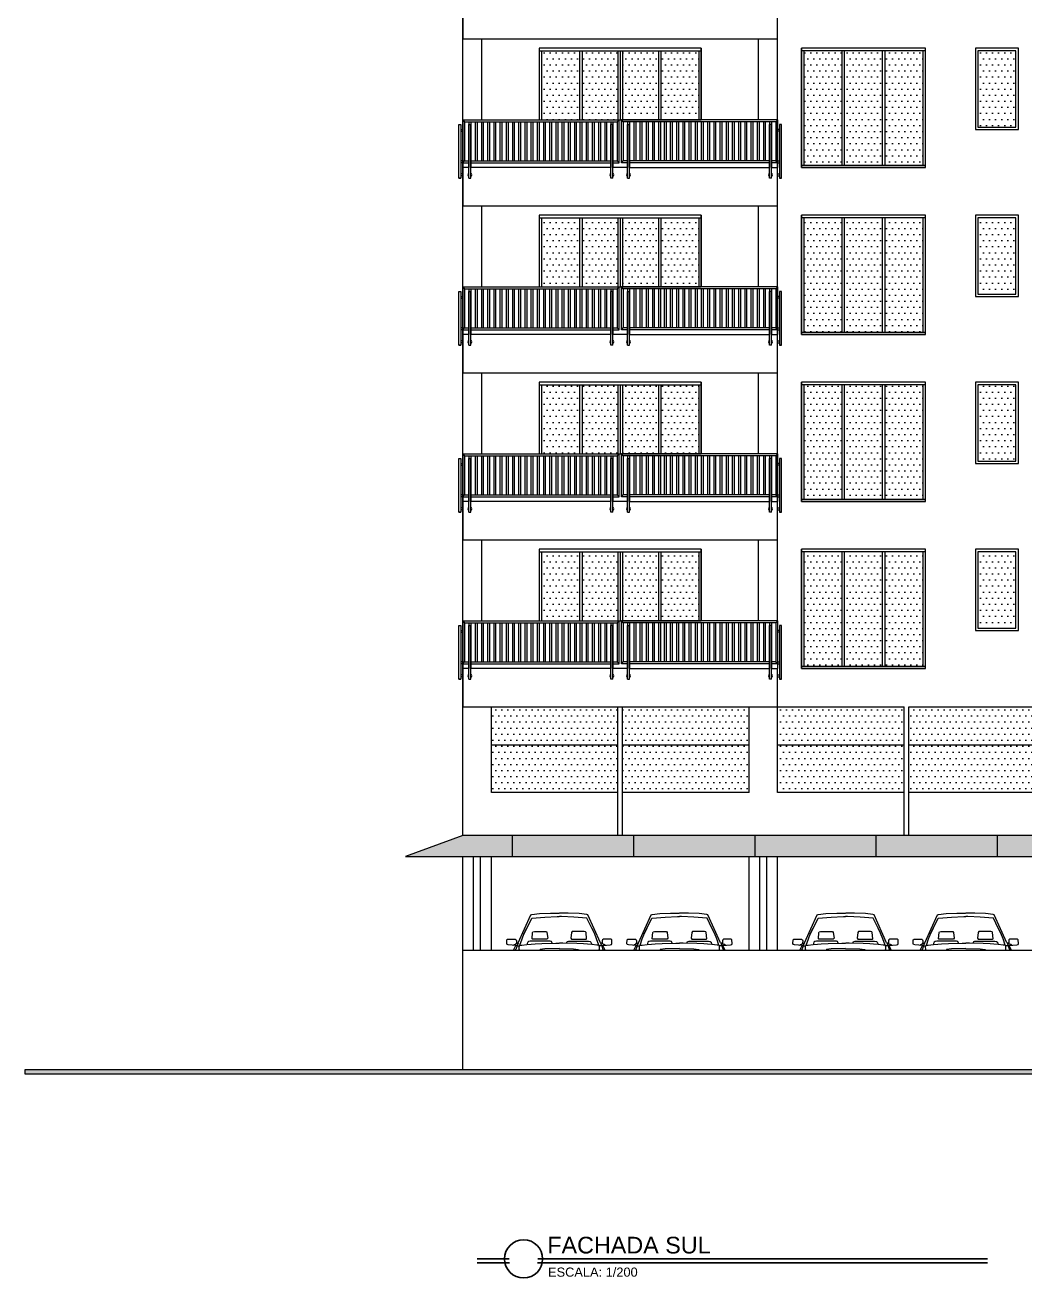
# Model space of a CAD drawing. Header units: millimetres. Extents: x -213 to 151, y -74 to 135.
# Drawn here: x 32.84 to 53.8, y 51.13 to 77.39 of the extents above; entities that cross this region are included whole.
import ezdxf

# ---------------------------------------------------------------- set-up
doc = ezdxf.new("R2010")
doc.units = ezdxf.units.MM
doc.header["$LTSCALE"] = 15
doc.styles.add('SANSSERIF', font='sas_____.pfb')
pattern_1 = [(0, (-363.56629, 104.23988), (0.0635, 0.127), [0, -0.127])]

# ---------------------------------------------------------------- blocks, each defined once
blk = doc.blocks.new('Carffs')
at = {"linetype": 'ByBlock', "lineweight": 9}
for p, q in [((296594, -79319), (296905, -78627)), ((296738, -79092), (296925, -78714)), ((296905, -78627), (296931, -78621)), ((296925, -78714), (297036, -78700)), ((296931, -78621), (297118, -78595)), ((297036, -78700), (297249, -78682)), ((297118, -78595), (297384, -78588)), ((297249, -78682), (297553, -78672)), ((297384, -78588), (297541, -78585)), ((297541, -78585), (297599, -78585)), ((297553, -78672), (297602, -78672)), ((297654, -78672), (297604, -78672)), ((297666, -78585), (297607, -78585)), ((297958, -78682), (297654, -78672)), ((297823, -78588), (297666, -78585)), ((298089, -78595), (297823, -78588)), ((298171, -78700), (297958, -78682)), ((298276, -78621), (298089, -78595)), ((298282, -78714), (298171, -78700)), ((298302, -78627), (298276, -78621)), ((298402, -78956), (298282, -78714)), ((298613, -79319), (298302, -78627)), ((296688, -79217), (296742, -79082)), ((296742, -79082), (296805, -78956)), ((296933, -79216), (296947, -79062)), ((296947, -79062), (296956, -79043)), ((296956, -79043), (296989, -79035)), ((296989, -79035), (297249, -79035)), ((297249, -79035), (297284, -79038)), ((297284, -79038), (297299, -79060)), ((297299, -79060), (297318, -79206)), ((297907, -79060), (297889, -79206)), ((297923, -79038), (297907, -79060)), ((297957, -79035), (297923, -79038)), ((298218, -79035), (297957, -79035)), ((298251, -79043), (298218, -79035)), ((298260, -79062), (298251, -79043)), ((298274, -79216), (298260, -79062)), ((298465, -79082), (298402, -78956)), ((298519, -79217), (298465, -79082)), ((296309, -79337), (296313, -79241)), ((296319, -79359), (296309, -79337)), ((296313, -79241), (296332, -79228)), ((296349, -79370), (296319, -79359)), ((296332, -79228), (296519, -79227)), ((296447, -79377), (296349, -79370)), ((296535, -79383), (296447, -79377)), ((296469, -79376), (296497, -79355)), ((296479, -79499), (296535, -79383)), ((296497, -79355), (296525, -79355)), ((296538, -79463), (296512, -79499)), ((296519, -79227), (296541, -79239)), ((296525, -79355), (296545, -79326)), ((296563, -79386), (296537, -79384)), ((296560, -79393), (296538, -79463)), ((296541, -79239), (296548, -79269)), ((296548, -79269), (296547, -79324)), ((296547, -79324), (296588, -79324)), ((296588, -79324), (296563, -79386)), ((296566, -79387), (296618, -79388)), ((296616, -79414), (296620, -79392)), ((296618, -79479), (296616, -79414)), ((296630, -79502), (296618, -79479)), ((296620, -79392), (296635, -79375)), ((296634, -79372), (296688, -79217)), ((296635, -79375), (296681, -79372)), ((296681, -79372), (296805, -79359)), ((296805, -79359), (296914, -79350)), ((296825, -79303), (296813, -79336)), ((296813, -79336), (296813, -79353)), ((296846, -79283), (296825, -79303)), ((296889, -79274), (296846, -79283)), ((297377, -79274), (296889, -79274)), ((296914, -79350), (297006, -79341)), ((296944, -79230), (296933, -79216)), ((297300, -79230), (296944, -79230)), ((297006, -79341), (297175, -79331)), ((297251, -79463), (297130, -79479)), ((297175, -79331), (297514, -79323)), ((297604, -79460), (297251, -79463)), ((297318, -79206), (297300, -79230)), ((297407, -79288), (297377, -79274)), ((297424, -79323), (297407, -79288)), ((297514, -79323), (297601, -79323)), ((297603, -79460), (297956, -79463)), ((297692, -79323), (297605, -79323)), ((298032, -79331), (297692, -79323)), ((297782, -79323), (297800, -79288)), ((297800, -79288), (297829, -79274)), ((297829, -79274), (298318, -79274)), ((297889, -79206), (297906, -79230)), ((297906, -79230), (298263, -79230)), ((297956, -79463), (298076, -79479)), ((298200, -79341), (298032, -79331)), ((298293, -79350), (298200, -79341)), ((298263, -79230), (298274, -79216)), ((298402, -79359), (298293, -79350)), ((298318, -79274), (298361, -79283)), ((298361, -79283), (298381, -79303)), ((298381, -79303), (298394, -79336)), ((298394, -79336), (298394, -79353)), ((298526, -79372), (298402, -79359)), ((298573, -79372), (298519, -79217)), ((298572, -79375), (298526, -79372)), ((298587, -79392), (298572, -79375)), ((298576, -79502), (298589, -79479)), ((298591, -79414), (298587, -79392)), ((298641, -79387), (298589, -79388)), ((298589, -79479), (298591, -79414)), ((298660, -79324), (298618, -79324)), ((298618, -79324), (298644, -79386)), ((298644, -79386), (298669, -79384)), ((298647, -79393), (298669, -79463)), ((298666, -79239), (298659, -79269)), ((298659, -79269), (298660, -79324)), ((298682, -79355), (298662, -79326)), ((298688, -79227), (298666, -79239)), ((298669, -79463), (298695, -79499)), ((298671, -79383), (298760, -79377)), ((298728, -79499), (298671, -79383)), ((298710, -79355), (298682, -79355)), ((298875, -79228), (298688, -79227)), ((298738, -79376), (298710, -79355)), ((298760, -79377), (298858, -79370)), ((298858, -79370), (298888, -79359)), ((298893, -79241), (298875, -79228)), ((298888, -79359), (298898, -79337)), ((298898, -79337), (298893, -79241))]:
    blk.add_line(p, q, dxfattribs=at)
at = {"linetype": 'Continuous', "lineweight": 13}
for points in [[(297131, -79479), (297127, -79499)], [(298076, -79479), (298080, -79499)]]:
    blk.add_lwpolyline(points, dxfattribs=at)
blk = doc.blocks.new('handrail')
at = {"linetype": 'Continuous', "lineweight": 13}
for points in [[(280815, -69240), (280855, -69240)], [(280895, -69140), (284170, -69140)], [(280895, -69140), (280895, -70140)], [(280895, -69140), (280935, -69180)], [(280935, -69180), (284130, -69180)], [(280935, -69180), (280935, -70000)], [(281025, -69180), (281025, -70140)], [(281025, -70365), (281025, -69240)], [(281025, -69240), (281065, -69240)], [(281065, -69180), (281065, -70140)], [(281065, -70365), (281065, -69240)], [(281155, -69180), (281155, -70000)], [(281195, -69180), (281195, -70000)], [(281285, -69180), (281285, -70000)], [(281325, -69180), (281325, -70000)], [(281415, -69180), (281415, -70000)], [(281455, -69180), (281455, -70000)], [(281545, -69180), (281545, -70000)], [(281585, -69180), (281585, -70000)], [(281675, -69180), (281675, -70000)], [(281715, -69180), (281715, -70000)], [(281805, -69180), (281805, -70000)], [(281845, -69180), (281845, -70000)], [(281935, -69180), (281935, -70000)], [(281975, -69180), (281975, -70000)], [(282065, -69180), (282065, -70000)], [(282105, -69180), (282105, -70000)], [(282195, -69180), (282195, -70000)], [(282235, -69180), (282235, -70000)], [(282325, -69180), (282325, -70000)], [(282365, -69180), (282365, -70000)], [(282455, -69180), (282455, -70000)], [(282495, -69180), (282495, -70000)], [(282585, -69180), (282585, -70000)], [(282625, -69180), (282625, -70000)], [(282715, -69180), (282715, -70000)], [(282755, -69180), (282755, -70000)], [(282845, -69180), (282845, -70000)], [(282885, -69180), (282885, -70000)], [(282975, -69180), (282975, -70000)], [(283015, -69180), (283015, -70000)], [(283105, -69180), (283105, -70000)], [(283145, -69180), (283145, -70000)], [(283235, -69180), (283235, -70000)], [(283275, -69180), (283275, -70000)], [(283350, -69180), (283350, -70000)], [(283390, -69180), (283390, -70000)], [(283480, -69180), (283480, -70000)], [(283520, -69180), (283520, -70000)], [(283610, -69180), (283610, -70000)], [(283650, -69180), (283650, -70000)], [(283740, -69180), (283740, -70000)], [(283780, -69180), (283780, -70000)], [(283870, -69180), (283870, -70000)], [(283910, -69180), (283910, -70000)], [(284000, -69180), (284000, -70140)], [(284000, -70365), (284000, -69240)], [(284040, -69240), (284000, -69240)], [(284040, -70040), (284170, -70040), (284170, -69140)], [(284040, -69180), (284040, -70140)], [(284040, -70365), (284040, -69240)], [(284130, -69180), (284170, -69140)], [(284130, -69180), (284130, -70000)], [(287495, -69140), (284220, -69140)], [(284260, -69180), (284220, -69140)], [(284350, -70040), (284220, -70040), (284220, -69140)], [(287455, -69180), (284260, -69180)], [(284260, -69180), (284260, -70000)], [(284350, -69180), (284350, -70140)], [(284350, -70365), (284350, -69240)], [(284350, -69240), (284390, -69240)], [(284390, -69180), (284390, -70140)], [(284390, -70365), (284390, -69240)], [(284480, -69180), (284480, -70000)], [(284520, -69180), (284520, -70000)], [(284610, -69180), (284610, -70000)], [(284650, -69180), (284650, -70000)], [(284740, -69180), (284740, -70000)], [(284780, -69180), (284780, -70000)], [(284870, -69180), (284870, -70000)], [(284910, -69180), (284910, -70000)], [(285000, -69180), (285000, -70000)], [(285040, -69180), (285040, -70000)], [(285115, -69180), (285115, -70000)], [(285155, -69180), (285155, -70000)], [(285245, -69180), (285245, -70000)], [(285285, -69180), (285285, -70000)], [(285375, -69180), (285375, -70000)], [(285415, -69180), (285415, -70000)], [(285505, -69180), (285505, -70000)], [(285545, -69180), (285545, -70000)], [(285635, -69180), (285635, -70000)], [(285675, -69180), (285675, -70000)], [(285765, -69180), (285765, -70000)], [(285805, -69180), (285805, -70000)], [(285895, -69180), (285895, -70000)], [(285935, -69180), (285935, -70000)], [(286025, -69180), (286025, -70000)], [(286065, -69180), (286065, -70000)], [(286155, -69180), (286155, -70000)], [(286195, -69180), (286195, -70000)], [(286285, -69180), (286285, -70000)], [(286325, -69180), (286325, -70000)], [(286415, -69180), (286415, -70000)], [(286455, -69180), (286455, -70000)], [(286545, -69180), (286545, -70000)], [(286585, -69180), (286585, -70000)], [(286675, -69180), (286675, -70000)], [(286715, -69180), (286715, -70000)], [(286805, -69180), (286805, -70000)], [(286845, -69180), (286845, -70000)], [(286935, -69180), (286935, -70000)], [(286975, -69180), (286975, -70000)], [(287065, -69180), (287065, -70000)], [(287105, -69180), (287105, -70000)], [(287195, -69180), (287195, -70000)], [(287235, -69180), (287235, -70000)], [(287325, -69180), (287325, -70140)], [(287325, -70365), (287325, -69240)], [(287365, -69240), (287325, -69240)], [(287365, -69180), (287365, -70140)], [(287365, -70365), (287365, -69240)], [(287495, -69140), (287455, -69180)], [(287455, -69180), (287455, -70000)], [(287495, -69140), (287495, -70140)], [(287575, -69240), (287535, -69240)], [(280855, -69340), (280895, -69340)], [(280855, -69380), (280895, -69380)], [(287535, -69340), (287495, -69340)], [(287535, -69380), (287495, -69380)], [(280895, -70000), (280855, -70000)], [(280895, -70040), (280855, -70040)], [(280895, -70040), (280935, -70000)], [(280895, -70040), (281025, -70040)], [(280935, -70000), (281025, -70000)], [(281065, -70000), (284000, -70000)], [(281065, -70040), (284000, -70040)], [(284040, -70000), (284130, -70000)], [(284170, -70040), (284130, -70000)], [(284220, -70040), (284260, -70000)], [(284350, -70000), (284260, -70000)], [(287325, -70000), (284390, -70000)], [(287325, -70040), (284390, -70040)], [(287455, -70000), (287365, -70000)], [(287495, -70040), (287365, -70040)], [(287495, -70040), (287455, -70000)], [(287495, -70000), (287535, -70000)], [(287495, -70040), (287535, -70040)], [(280815, -70365), (280855, -70365)], [(280895, -70270), (280855, -70270)], [(280895, -70310), (280855, -70310)], [(281025, -70140), (280895, -70140)], [(281025, -70365), (281065, -70365)], [(284000, -70140), (281065, -70140)], [(284040, -70365), (284000, -70365)], [(284350, -70140), (284040, -70140)], [(284350, -70365), (284390, -70365)], [(284390, -70140), (287325, -70140)], [(287365, -70365), (287325, -70365)], [(287365, -70140), (287495, -70140)], [(287495, -70270), (287535, -70270)], [(287495, -70310), (287535, -70310)], [(287575, -70365), (287535, -70365)]]:
    blk.add_lwpolyline(points, dxfattribs=at)
for points in [[(280815, -69240), (280855, -69240), (280855, -70365), (280815, -70365)], [(287575, -69240), (287535, -69240), (287535, -70365), (287575, -70365)]]:
    blk.add_lwpolyline(points, close=True, dxfattribs=at)
for centre, start, end in [((281045, -70290), 120, 240), ((281045, -70290), 300, 60), ((284020, -70290), 120, 240), ((284020, -70290), 300, 60), ((284370, -70290), 120, 240), ((284370, -70290), 300, 60), ((287345, -70290), 120, 240), ((287345, -70290), 300, 60)]:
    blk.add_arc(centre, 40, start, end, dxfattribs=at)
blk = doc.blocks.new('01')
at = {"color": 1, "lineweight": -3}
for p, q in [((759112, -50321), (759788, -50321)), ((759796, -50401), (759112, -50401)), ((769811, -50401), (760379, -50401)), ((769811, -50321), (760388, -50321))]:
    blk.add_line(p, q, dxfattribs=at)
blk.add_circle((760088, -50321), 400, dxfattribs=at)

msp = doc.modelspace()

# ---------------------------------------------------------------- hatches: boundary and pattern name
at = {"linetype": 'Continuous', "lineweight": 13}
h = msp.add_hatch(dxfattribs=at)
h.set_pattern_fill('DOTS', color=153, scale=0.08)
h.set_pattern_definition(pattern_1)
h.paths.add_polyline_path([(44.466, 76.851), (43.666, 76.851), (43.666, 75.401), (44.466, 75.401)])
h.paths.add_polyline_path([(45.266, 76.851), (44.516, 76.851), (44.516, 75.401), (45.266, 75.401)])
h.paths.add_polyline_path([(46.116, 76.851), (45.366, 76.851), (45.366, 75.401), (46.116, 75.401)])
h.paths.add_polyline_path([(46.966, 76.851), (46.166, 76.851), (46.166, 75.401), (46.966, 75.401)])
h = msp.add_hatch(dxfattribs=at)
h.set_pattern_fill('DOTS', color=153, scale=0.08)
h.set_pattern_definition(pattern_1)
h.paths.add_polyline_path([(49.966, 76.851), (49.166, 76.851), (49.166, 74.451), (49.966, 74.451)])
h.paths.add_polyline_path([(50.816, 76.851), (50.016, 76.851), (50.016, 74.451), (50.816, 74.451)])
h.paths.add_polyline_path([(51.666, 76.851), (50.866, 76.851), (50.866, 74.451), (51.666, 74.451)])
h = msp.add_hatch(dxfattribs=at)
h.set_pattern_fill('DOTS', color=153, scale=0.08)
h.set_pattern_definition(pattern_1)
h.paths.add_polyline_path([(53.611, 75.251), (53.611, 76.851), (52.811, 76.851), (52.811, 75.251)])
h = msp.add_hatch(dxfattribs=at)
h.set_pattern_fill('DOTS', color=153, scale=0.08)
h.set_pattern_definition(pattern_1)
h.paths.add_polyline_path([(44.466, 73.351), (43.666, 73.351), (43.666, 71.901), (44.466, 71.901)])
h.paths.add_polyline_path([(45.266, 73.351), (44.516, 73.351), (44.516, 71.901), (45.266, 71.901)])
h.paths.add_polyline_path([(46.116, 73.351), (45.366, 73.351), (45.366, 71.901), (46.116, 71.901)])
h.paths.add_polyline_path([(46.966, 73.351), (46.166, 73.351), (46.166, 71.901), (46.966, 71.901)])
h = msp.add_hatch(dxfattribs=at)
h.set_pattern_fill('DOTS', color=153, scale=0.08)
h.set_pattern_definition(pattern_1)
h.paths.add_polyline_path([(49.966, 73.351), (49.166, 73.351), (49.166, 70.951), (49.966, 70.951)])
h.paths.add_polyline_path([(50.816, 73.351), (50.016, 73.351), (50.016, 70.951), (50.816, 70.951)])
h.paths.add_polyline_path([(51.666, 73.351), (50.866, 73.351), (50.866, 70.951), (51.666, 70.951)])
h = msp.add_hatch(dxfattribs=at)
h.set_pattern_fill('DOTS', color=153, scale=0.08)
h.set_pattern_definition(pattern_1)
h.paths.add_polyline_path([(53.611, 71.751), (53.611, 73.351), (52.811, 73.351), (52.811, 71.751)])
h = msp.add_hatch(dxfattribs=at)
h.set_pattern_fill('DOTS', color=153, scale=0.08)
h.set_pattern_definition(pattern_1)
h.paths.add_polyline_path([(44.466, 69.851), (43.666, 69.851), (43.666, 68.401), (44.466, 68.401)])
h.paths.add_polyline_path([(45.266, 69.851), (44.516, 69.851), (44.516, 68.401), (45.266, 68.401)])
h.paths.add_polyline_path([(46.116, 69.851), (45.366, 69.851), (45.366, 68.401), (46.116, 68.401)])
h.paths.add_polyline_path([(46.966, 69.851), (46.166, 69.851), (46.166, 68.401), (46.966, 68.401)])
h = msp.add_hatch(dxfattribs=at)
h.set_pattern_fill('DOTS', color=153, scale=0.08)
h.set_pattern_definition(pattern_1)
h.paths.add_polyline_path([(49.966, 69.851), (49.166, 69.851), (49.166, 67.451), (49.966, 67.451)])
h.paths.add_polyline_path([(50.816, 69.851), (50.016, 69.851), (50.016, 67.451), (50.816, 67.451)])
h.paths.add_polyline_path([(51.666, 69.851), (50.866, 69.851), (50.866, 67.451), (51.666, 67.451)])
h = msp.add_hatch(dxfattribs=at)
h.set_pattern_fill('DOTS', color=153, scale=0.08)
h.set_pattern_definition(pattern_1)
h.paths.add_polyline_path([(53.611, 68.251), (53.611, 69.851), (52.811, 69.851), (52.811, 68.251)])
h = msp.add_hatch(dxfattribs=at)
h.set_pattern_fill('DOTS', color=153, scale=0.08)
h.set_pattern_definition(pattern_1)
h.paths.add_polyline_path([(44.466, 66.351), (43.666, 66.351), (43.666, 64.901), (44.466, 64.901)])
h.paths.add_polyline_path([(45.266, 66.351), (44.516, 66.351), (44.516, 64.901), (45.266, 64.901)])
h.paths.add_polyline_path([(46.116, 66.351), (45.366, 66.351), (45.366, 64.901), (46.116, 64.901)])
h.paths.add_polyline_path([(46.966, 66.351), (46.166, 66.351), (46.166, 64.901), (46.966, 64.901)])
h = msp.add_hatch(dxfattribs=at)
h.set_pattern_fill('DOTS', color=153, scale=0.08)
h.set_pattern_definition(pattern_1)
h.paths.add_polyline_path([(49.966, 66.351), (49.166, 66.351), (49.166, 63.951), (49.966, 63.951)])
h.paths.add_polyline_path([(50.816, 66.351), (50.016, 66.351), (50.016, 63.951), (50.816, 63.951)])
h.paths.add_polyline_path([(51.666, 66.351), (50.866, 66.351), (50.866, 63.951), (51.666, 63.951)])
h = msp.add_hatch(dxfattribs=at)
h.set_pattern_fill('DOTS', color=153, scale=0.08)
h.set_pattern_definition(pattern_1)
h.paths.add_polyline_path([(53.611, 64.751), (53.611, 66.351), (52.811, 66.351), (52.811, 64.751)])
h = msp.add_hatch(dxfattribs=at)
h.set_pattern_fill('DOTS', color=153, scale=0.08)
h.set_pattern_definition([(0, (-363.56629, 107.73988), (0.0635, 0.127), [0, -0.127])])
h.paths.add_polyline_path([(51.266, 61.301), (51.266, 63.101), (48.616, 63.101), (48.616, 61.301)])
h.paths.add_polyline_path([(51.366, 63.101), (51.366, 61.301), (54.016, 61.301), (54.016, 63.101)])
h.paths.add_polyline_path([(45.266, 61.301), (45.266, 63.101), (42.616, 63.101), (42.616, 61.301)])
h.paths.add_polyline_path([(45.366, 63.101), (45.366, 61.301), (48.016, 61.301), (48.016, 63.101)])
h = msp.add_hatch(dxfattribs=at)
h.set_pattern_fill('ANSI31', color=4, scale=0.8, angle=45)
h.set_pattern_definition([(90, (-238.8794, 137.5405), (-2.54, 2e-16), [])])
h.paths.add_polyline_path([(73.616, 60.401), (42.016, 60.401), (40.816, 59.96), (76.116, 59.96)])
h = msp.add_hatch(dxfattribs=at)
h.set_pattern_fill('GLASS', color=4, scale=0.5, pattern_type=2)
h.set_pattern_definition([(60, (-238.87944, 137.5655), (-0.374989, 0.2165), [0.14, -0.36]), (60, (-238.81944, 137.5905), (-0.374989, 0.2165), [0.06, -0.44]), (60, (-238.87944, 137.5905), (-0.374989, 0.2165), [0.1, -0.4]), (60, (-238.84944, 137.5655), (-0.374989, 0.2165), [0.125, -0.375]), (60, (-238.87944, 137.5405), (-0.374989, 0.2165), [0.2, -0.3]), (60, (-238.87944, 137.6155), (-0.374989, 0.2165), [0.05, -0.45])])
h.paths.add_polyline_path([(40.816, 59.96), (76.116, 59.96), (73.616, 60.401), (42.016, 60.401)])
h = msp.add_hatch(color=256, dxfattribs=at)
h.dxf.hatch_style = 1
h.paths.add_polyline_path([(32.843, 55.501), (82.788, 55.501), (82.788, 55.401), (32.843, 55.401)])

# ---------------------------------------------------------------- linework, layer by layer
for p, q in [((48.616, 64.901), (48.616, 98.101)), ((42.016, 74.401), (42.016, 77.901)), ((42.416, 75.401), (42.416, 77.101)), ((48.216, 75.401), (48.216, 77.101)), ((49.116, 74.401), (49.116, 76.901)), ((51.716, 76.851), (49.116, 76.851)), ((49.166, 76.851), (49.166, 74.451)), ((49.966, 74.451), (49.966, 76.851)), ((50.016, 74.451), (50.016, 76.851)), ((50.816, 74.451), (50.816, 76.851)), ((50.866, 74.451), (50.866, 76.851)), ((51.666, 74.451), (51.666, 76.851)), ((42.016, 70.901), (42.016, 74.401)), ((49.116, 74.451), (51.716, 74.451)), ((51.716, 74.401), (49.116, 74.401)), ((42.416, 71.901), (42.416, 73.601)), ((48.216, 71.901), (48.216, 73.601)), ((49.116, 70.901), (49.116, 73.401)), ((51.716, 73.351), (49.116, 73.351)), ((49.166, 73.351), (49.166, 70.951)), ((49.966, 70.951), (49.966, 73.351)), ((50.016, 70.951), (50.016, 73.351)), ((50.816, 70.951), (50.816, 73.351)), ((50.866, 70.951), (50.866, 73.351)), ((51.666, 70.951), (51.666, 73.351)), ((42.016, 67.401), (42.016, 70.901)), ((49.116, 70.951), (51.716, 70.951)), ((51.716, 70.901), (49.116, 70.901)), ((42.416, 68.401), (42.416, 70.101)), ((48.216, 68.401), (48.216, 70.101)), ((49.116, 67.401), (49.116, 69.901)), ((51.716, 69.851), (49.116, 69.851)), ((49.166, 69.851), (49.166, 67.451)), ((49.966, 67.451), (49.966, 69.851)), ((50.016, 67.451), (50.016, 69.851)), ((50.816, 67.451), (50.816, 69.851)), ((50.866, 67.451), (50.866, 69.851)), ((51.666, 67.451), (51.666, 69.851)), ((42.016, 63.901), (42.016, 67.401)), ((49.116, 67.451), (51.716, 67.451)), ((51.716, 67.401), (49.116, 67.401)), ((42.416, 64.901), (42.416, 66.601)), ((48.216, 64.901), (48.216, 66.601)), ((49.116, 63.901), (49.116, 66.401)), ((51.716, 66.351), (49.116, 66.351)), ((49.166, 66.351), (49.166, 63.951)), ((49.966, 63.951), (49.966, 66.351)), ((50.016, 63.951), (50.016, 66.351)), ((50.816, 63.951), (50.816, 66.351)), ((50.866, 63.951), (50.866, 66.351)), ((51.666, 63.951), (51.666, 66.351)), ((42.016, 63.601), (42.016, 63.901)), ((49.116, 63.951), (51.716, 63.951)), ((51.716, 63.901), (49.116, 63.901)), ((42.016, 60.401), (42.016, 63.68)), ((48.616, 61.301), (48.616, 63.301)), ((42.616, 61.301), (42.616, 63.101)), ((42.616, 63.101), (45.266, 63.101)), ((45.366, 63.101), (48.016, 63.101)), ((48.016, 61.301), (48.016, 63.101)), ((48.616, 63.101), (51.266, 63.101)), ((51.366, 63.101), (54.016, 63.101)), ((42.016, 55.501), (42.016, 59.96)), ((42.616, 58.001), (42.616, 59.96)), ((48.016, 58.001), (48.016, 59.96)), ((48.616, 58.001), (48.616, 59.96)), ((42.016, 58.001), (54.616, 58.001))]:
    msp.add_line(p, q, dxfattribs=at)
at = {"linetype": 'Continuous', "lineweight": 9}
for p, q in [((43.666, 76.851), (43.666, 75.401)), ((44.466, 76.851), (44.466, 75.401)), ((44.516, 76.851), (44.516, 75.401)), ((45.266, 76.851), (45.266, 75.401)), ((45.316, 76.851), (45.316, 75.401)), ((45.366, 76.851), (45.366, 75.401)), ((46.116, 76.851), (46.116, 75.401)), ((46.166, 76.851), (46.166, 75.401)), ((46.966, 76.851), (46.966, 75.401)), ((47.016, 76.901), (47.016, 75.401)), ((43.666, 73.351), (43.666, 71.901)), ((44.466, 73.351), (44.466, 71.901)), ((44.516, 73.351), (44.516, 71.901)), ((45.266, 73.351), (45.266, 71.901)), ((45.316, 73.351), (45.316, 71.901)), ((45.366, 73.351), (45.366, 71.901)), ((46.116, 73.351), (46.116, 71.901)), ((46.166, 73.351), (46.166, 71.901)), ((46.966, 73.351), (46.966, 71.901)), ((47.016, 73.401), (47.016, 71.901)), ((43.666, 69.851), (43.666, 68.401)), ((44.466, 69.851), (44.466, 68.401)), ((44.516, 69.851), (44.516, 68.401)), ((45.266, 69.851), (45.266, 68.401)), ((45.316, 69.851), (45.316, 68.401)), ((45.366, 69.851), (45.366, 68.401)), ((46.116, 69.851), (46.116, 68.401)), ((46.166, 69.851), (46.166, 68.401)), ((46.966, 69.851), (46.966, 68.401)), ((47.016, 69.901), (47.016, 68.401)), ((43.666, 66.351), (43.666, 64.901)), ((44.466, 66.351), (44.466, 64.901)), ((44.516, 66.351), (44.516, 64.901)), ((45.266, 66.351), (45.266, 64.901)), ((45.316, 66.351), (45.316, 64.901)), ((45.366, 66.351), (45.366, 64.901)), ((46.116, 66.351), (46.116, 64.901)), ((46.166, 66.351), (46.166, 64.901)), ((46.966, 66.351), (46.966, 64.901)), ((47.016, 66.401), (47.016, 64.901))]:
    msp.add_line(p, q, dxfattribs=at)
at = {"linetype": 'Continuous', "lineweight": 13}
for points in [[(42.016, 77.901), (42.016, 77.101), (48.616, 77.101), (48.616, 77.901)], [(42.016, 74.401), (42.016, 73.601), (48.616, 73.601), (48.616, 74.401)], [(42.016, 70.901), (42.016, 70.101), (48.616, 70.101), (48.616, 70.901)], [(42.016, 67.401), (42.016, 66.601), (48.616, 66.601), (48.616, 67.401)], [(42.016, 63.901), (42.016, 63.101), (48.616, 63.101), (48.616, 63.901)], [(45.266, 60.401), (45.266, 63.101)], [(45.366, 60.401), (45.366, 63.101)], [(51.266, 60.401), (51.266, 63.101)], [(51.366, 60.401), (51.366, 63.101)], [(45.266, 61.301), (42.616, 61.301)], [(48.016, 61.301), (45.366, 61.301)], [(51.266, 61.301), (48.616, 61.301)], [(54.016, 61.301), (51.366, 61.301)], [(42.241, 58.001), (42.241, 59.96)], [(42.391, 58.001), (42.391, 59.96)], [(48.241, 58.001), (48.241, 59.96)], [(48.391, 58.001), (48.391, 59.96)]]:
    msp.add_lwpolyline(points, dxfattribs=at)
at = {"linetype": 'Continuous', "lineweight": 9}
for points in [[(43.616, 75.401), (47.016, 75.401), (47.016, 76.901), (43.616, 76.901)], [(43.616, 71.901), (47.016, 71.901), (47.016, 73.401), (43.616, 73.401)], [(43.616, 68.401), (47.016, 68.401), (47.016, 69.901), (43.616, 69.901)], [(43.616, 64.901), (47.016, 64.901), (47.016, 66.401), (43.616, 66.401)]]:
    msp.add_lwpolyline(points, close=True, dxfattribs=at)
for points in [[(43.616, 76.851), (47.016, 76.851)], [(43.616, 73.351), (47.016, 73.351)], [(43.616, 69.851), (47.016, 69.851)], [(43.616, 66.351), (47.016, 66.351)]]:
    msp.add_lwpolyline(points, dxfattribs=at)
at = {"linetype": 'Continuous', "lineweight": 13}
for points in [[(49.116, 74.401), (51.716, 74.401), (51.716, 76.901), (49.116, 76.901)], [(52.761, 75.201), (53.661, 75.201), (53.661, 76.901), (52.761, 76.901)], [(52.811, 75.251), (53.611, 75.251), (53.611, 76.851), (52.811, 76.851)], [(49.116, 70.901), (51.716, 70.901), (51.716, 73.401), (49.116, 73.401)], [(52.761, 71.701), (53.661, 71.701), (53.661, 73.401), (52.761, 73.401)], [(52.811, 71.751), (53.611, 71.751), (53.611, 73.351), (52.811, 73.351)], [(49.116, 67.401), (51.716, 67.401), (51.716, 69.901), (49.116, 69.901)], [(52.761, 68.201), (53.661, 68.201), (53.661, 69.901), (52.761, 69.901)], [(52.811, 68.251), (53.611, 68.251), (53.611, 69.851), (52.811, 69.851)], [(49.116, 63.901), (51.716, 63.901), (51.716, 66.401), (49.116, 66.401)], [(52.761, 64.701), (53.661, 64.701), (53.661, 66.401), (52.761, 66.401)], [(52.811, 64.751), (53.611, 64.751), (53.611, 66.351), (52.811, 66.351)], [(32.843, 55.501), (82.788, 55.501), (82.788, 55.401), (32.843, 55.401)]]:
    msp.add_lwpolyline(points, close=True, dxfattribs=at)
at = {"color": 4, "linetype": 'Continuous', "lineweight": 5}
for points in [[(42.616, 62.301), (45.266, 62.301)], [(45.366, 62.301), (48.016, 62.301)], [(48.616, 62.301), (51.266, 62.301)], [(51.366, 62.301), (54.016, 62.301)]]:
    msp.add_lwpolyline(points, dxfattribs=at)
at = {"color": 4, "linetype": 'Continuous', "lineweight": 13}
msp.add_lwpolyline([(40.816, 59.96), (76.116, 59.96), (73.616, 60.401), (42.016, 60.401)], close=True, dxfattribs=at)

# ---------------------------------------------------------------- block references
at = {"linetype": 'Continuous', "lineweight": 13}
for name, p, xscale, yscale, zscale in [('handrail', (-238.879, 144.541), 0.001, 0.001, 0.001), ('handrail', (-238.879, 141.041), 0.001, 0.001, 0.001), ('handrail', (-238.879, 137.541), 0.001, 0.001, 0.001), ('handrail', (-238.879, 134.041), 0.001, 0.001, 0.001), ('Carffs', (-209.554, 125.741), 0.0008521210105234464, 0.0008521210105234464, 0.0008521210105234464), ('Carffs', (-207.035, 125.741), 0.0008521210105234464, 0.0008521210105234464, 0.0008521210105234464), ('Carffs', (-203.554, 125.741), 0.0008521210105234464, 0.0008521210105234464, 0.0008521210105234464), ('Carffs', (-201.035, 125.741), 0.0008521210105234464, 0.0008521210105234464, 0.0008521210105234464), ('01', (-716.797, 101.851), 0.001, 0.001, 0.001)]:
    msp.add_blockref(name, p, dxfattribs=dict(at, xscale=xscale, yscale=yscale, zscale=zscale))

# ---------------------------------------------------------------- texts
at = {"color": 3, "lineweight": -3, "style": 'SANSSERIF'}
for s, height, p in [('FACHADA SUL', 0.35, (43.788, 51.643)), ('ESCALA: 1/200', 0.192, (43.804, 51.156))]:
    msp.add_text(s, height=height, dxfattribs=at).set_placement(p)

doc.saveas('drawing.dxf')
